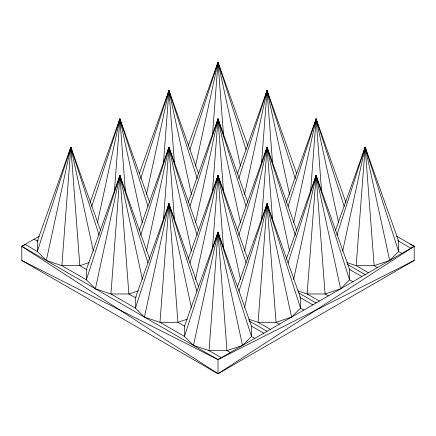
<?xml version="1.0" encoding="UTF-8"?>
<svg xmlns="http://www.w3.org/2000/svg" width="436" height="436" viewBox="0 0 436 436"><rect width="100%" height="100%" fill="white"/><g stroke="black" fill="none" stroke-linecap="round" stroke-linejoin="round"><path stroke-width="0.65" d="M114.357 191.987L119.9 118.881L149.755 202.593M163.462 162.993L168.95 90.563L198.576 173.637M163.462 219.63L168.95 147.205L198.576 230.273M212.408 136.027L218 62.244L247.855 145.956M212.457 191.987L218 118.881L247.855 202.593M212.457 248.629L218 175.523L247.855 259.229M261.562 162.993L267.05 90.563L296.676 173.637M261.562 219.63L267.05 147.205L296.676 230.273M310.557 191.987L316.1 118.881L345.955 202.593M70.697 148.556L70.85 147.205L100.476 230.273M168.797 91.914L168.95 90.563L197.252 178.667M168.797 148.556L168.95 147.205L197.252 235.304M168.797 205.193L168.95 203.841L198.576 286.91M266.897 91.914L267.05 90.563L295.352 178.667M266.897 148.556L267.05 147.205L295.352 235.304M266.897 205.193L267.05 203.841L300.551 297.772L300.551 308.138L291.575 317.114L276.026 322.297L258.074 322.297L248.743 319.19M364.997 148.556L365.15 147.205L398.651 241.135L398.651 251.501L389.675 260.477L374.126 265.66L356.174 265.66L346.843 262.554M221.286 357.7L209.024 350.62L193.475 345.437L184.499 336.456L159.974 322.297L144.425 317.114L135.449 308.138L110.924 293.978L95.375 288.796L86.399 279.819L61.874 265.66L46.325 260.477L70.85 147.205L99.152 235.304M97.381 222.883L119.9 118.881L147.989 206.342M95.375 288.796L119.9 175.523L149.755 259.229M146.431 194.565L168.95 90.563L170.836 97.103M146.431 251.207L168.95 147.205L170.836 153.739M144.425 317.114L168.95 203.841L197.039 291.297M195.481 166.247L218 62.244L246.089 149.701M195.481 222.883L218 118.881L246.089 206.342M195.481 279.525L218 175.523L246.089 262.979M193.475 345.437L218 232.159L251.501 326.095L251.501 336.456L242.525 345.437L226.976 350.62L209.024 350.62L218 232.159L251.501 336.456L254.788 338.358M244.531 194.565L267.05 90.563L268.936 97.103M244.531 251.207L267.05 147.205L268.936 153.739M244.531 307.843L267.05 203.841L300.551 308.138L303.838 310.034M293.581 222.883L316.1 118.881L344.189 206.342M293.581 279.525L316.1 175.523L349.601 269.453L349.601 279.819L340.625 288.796L325.076 293.978L307.124 293.978L297.793 290.872M342.631 251.207L365.15 147.205L398.651 251.501L401.938 253.398M68.964 153.739L70.85 147.205L72.736 153.739M117.824 126.075L119.9 118.881L121.976 126.075M117.824 182.711L119.9 175.523L147.989 262.979M167.064 97.103L168.95 90.563L191.469 194.565M167.064 153.739L168.95 147.205L191.469 251.207M167.064 210.375L168.95 203.841L170.836 210.375M216.681 66.822L218 62.244L219.319 66.822M215.924 126.075L218 118.881L220.076 126.075M215.924 182.711L218 175.523L220.076 182.711M215.924 239.348L218 232.159L220.076 239.348M265.164 97.103L267.05 90.563L289.569 194.565M265.164 153.739L267.05 147.205L289.569 251.207M265.164 210.375L267.05 203.841L268.936 210.375M314.024 126.075L316.1 118.881L318.176 126.075M314.024 182.711L316.1 175.523L349.601 279.819L352.888 281.716M363.264 153.739L365.15 147.205L367.036 153.739M91.811 206.342L119.9 118.881L142.419 222.883M140.648 178.667L168.95 90.563L169.103 91.914M140.648 235.304L168.95 147.205L169.103 148.556M189.911 149.701L218 62.244L240.519 166.247M189.911 206.342L218 118.881L240.519 222.883M189.911 262.979L218 175.523L240.519 279.525M238.748 178.667L267.05 90.563L267.203 91.914M238.748 235.304L267.05 147.205L267.203 148.556M238.961 291.297L267.05 203.841L291.575 317.114M288.011 206.342L316.1 118.881L338.619 222.883M288.011 262.979L316.1 175.523L318.176 182.711M336.848 235.304L365.15 147.205L389.675 260.477M90.045 202.593L119.9 118.881L125.443 191.987M142.419 279.525L119.9 175.523L86.399 279.819L86.399 269.453L119.9 175.523L121.976 182.711M139.324 173.637L168.95 90.563L174.438 162.993M139.324 230.273L168.95 147.205L174.438 219.63M188.145 145.956L218 62.244L223.592 136.027M188.145 202.593L218 118.881L223.543 191.987M188.145 259.229L218 175.523L223.543 248.629M237.424 173.637L267.05 90.563L272.538 162.993M230.263 352.517L226.976 350.62L218 232.159L184.499 336.456L184.499 326.095L218 232.159L242.525 345.437M237.424 230.273L267.05 147.205L272.538 219.63M237.424 286.91L267.05 203.841L267.203 205.193M286.245 202.593L316.1 118.881L321.643 191.987M286.245 259.229L316.1 175.523L340.625 288.796M335.524 230.273L365.15 147.205L365.303 148.556M38.292 240.192L37.349 241.135L37.349 251.501L46.325 260.477M136.392 296.829L135.449 297.772L135.449 308.138L168.95 203.841L191.469 307.843M39.316 236.203L21.8 246.318L21.8 260.477L218 373.756L414.2 246.318L396.684 236.203M21.8 260.477L218 359.596L414.2 246.318L414.2 260.477L218 373.756L21.8 246.318L26.04 244.176M21.8 246.318L218 359.596L414.2 260.477M89.157 262.554L79.826 265.66L61.874 265.66L70.85 147.205L93.369 251.207M138.207 290.872L128.876 293.978L110.924 293.978L119.9 175.523L128.876 293.978L135.449 297.772L168.95 203.841L169.103 205.193M187.257 319.19L177.926 322.297L159.974 322.297L168.95 203.841L177.926 322.297L184.499 326.095M409.96 244.176L414.2 246.318M410.914 248.215L398.651 241.135L397.708 240.192M377.413 267.557L374.126 265.66L365.15 147.205L356.174 265.66L368.436 272.74M347.051 264.189L365.15 274.636M349.601 269.453L361.864 276.533M328.363 295.875L325.076 293.978L316.1 175.523L307.124 293.978L319.386 301.058M298.584 292.845L316.1 302.955M312.814 304.851L300.551 297.772L299.608 296.829M279.312 324.193L276.026 322.297L267.05 203.841L258.074 322.297L270.336 329.376M248.951 320.825L267.05 331.278M251.501 326.095L263.764 333.175M34.062 239.239L37.349 241.135L70.85 147.205L71.003 148.556M86.399 269.453L79.826 265.66L70.85 147.205L37.349 251.501L25.086 244.422M218 359.596L218 373.756"/></g></svg>
